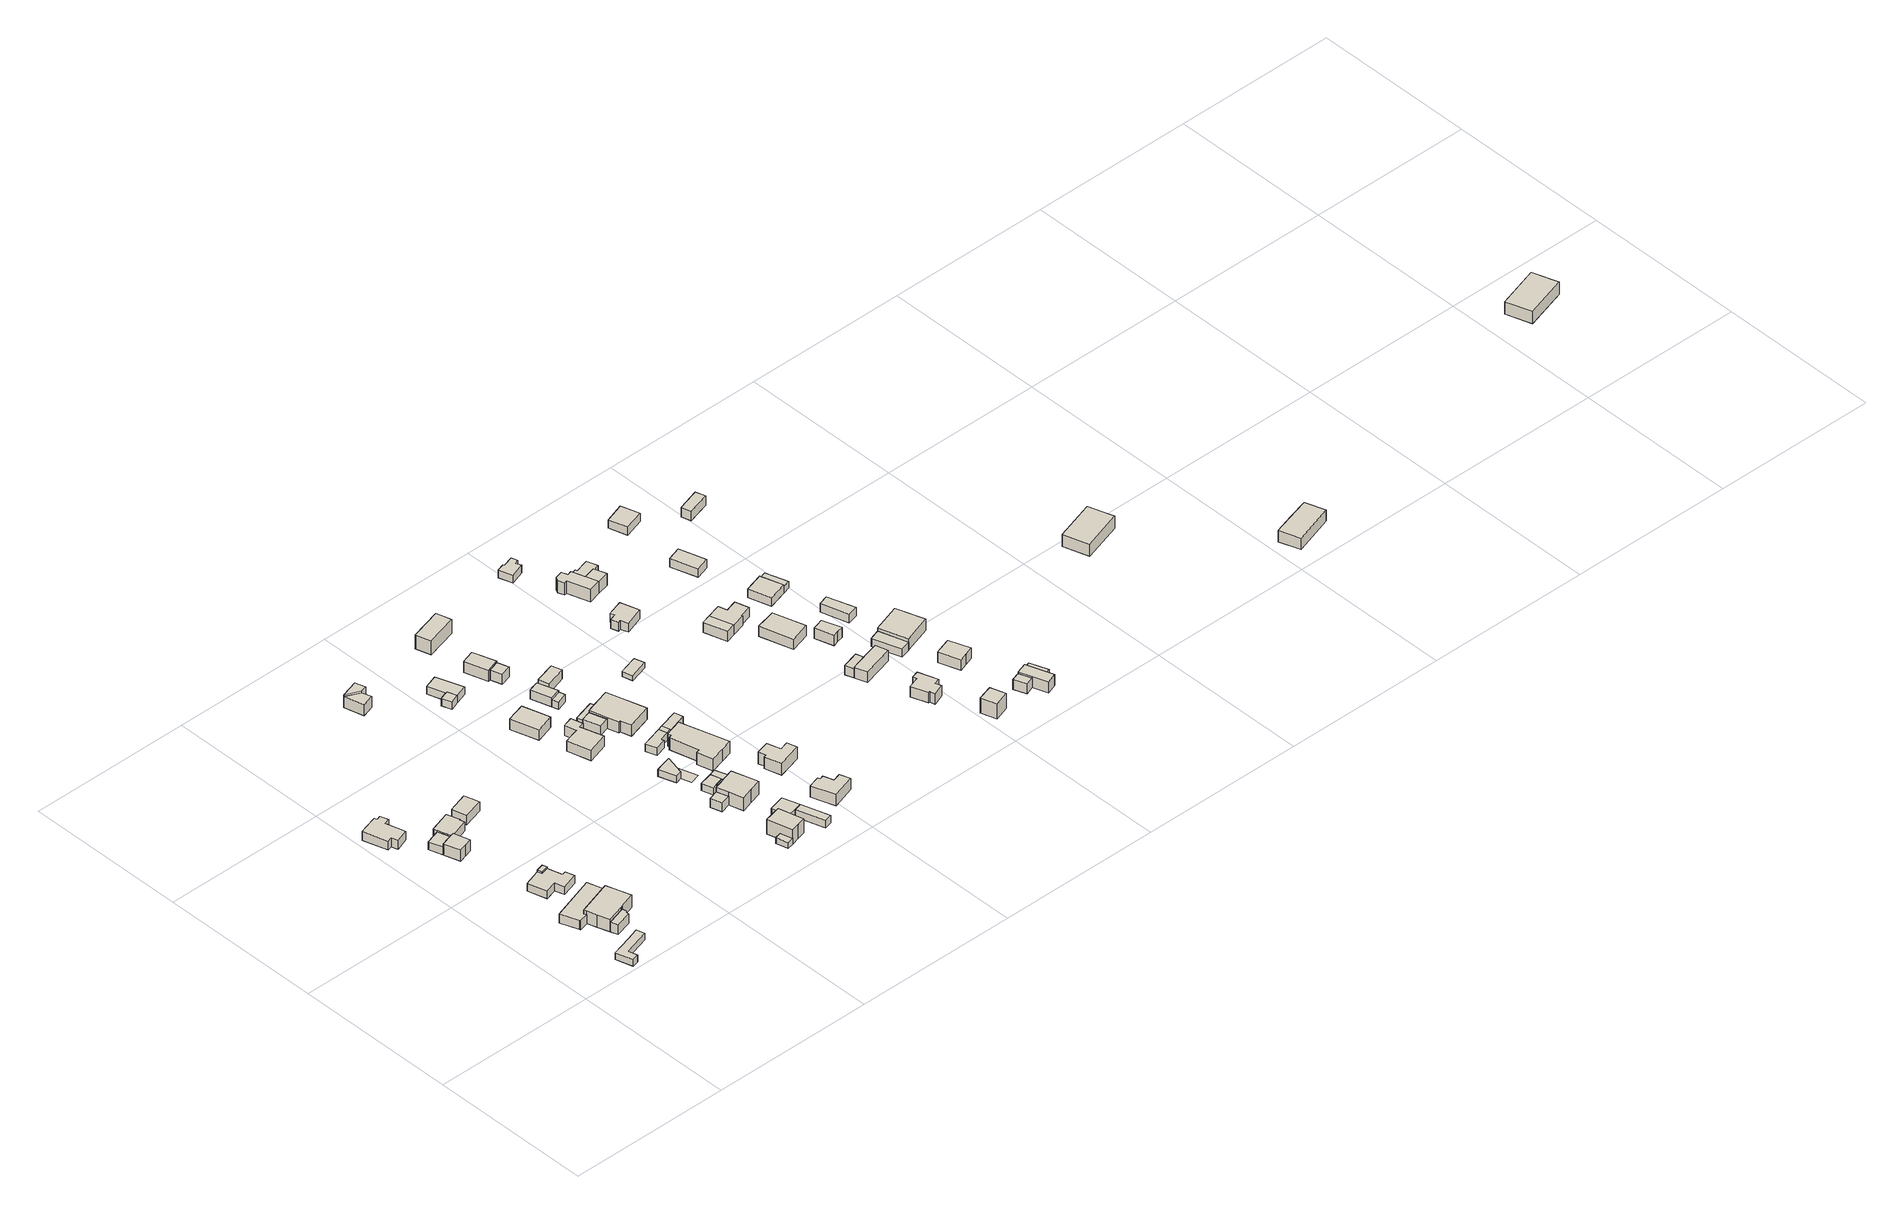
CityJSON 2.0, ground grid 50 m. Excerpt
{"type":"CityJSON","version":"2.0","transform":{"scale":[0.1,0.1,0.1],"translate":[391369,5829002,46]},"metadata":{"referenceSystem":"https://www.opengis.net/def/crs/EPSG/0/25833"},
"CityObjects":{
"building1":{"type":"Building","attributes":{"Gemeindeschluessel":"11000003","BezugspunktDach":"2200","function":"31001_2000","measuredHeight":2.22,"storeysAboveGround":1},"address":[{"country":"Germany","locality":"Berlin","thoroughfareNumber":"7 (1)","thoroughfareName":"Chiliweg"}],"geometry":[{"type":"Solid","lod":"1","boundaries":[[[[0,1,2,3,4,5,6]],[[7,8,9,10,11,12,13]],[[7,13,6,5]],[[8,7,5,4]],[[9,8,4,3]],[[10,9,3,2]],[[11,10,2,1]],[[12,11,1,0]],[[13,12,0,6]]]]}]},
"building2":{"type":"Building","attributes":{"Gemeindeschluessel":"11000003","BezugspunktDach":"2200","function":"31001_1312","measuredHeight":2.85,"storeysAboveGround":1},"address":[{"country":"Germany","locality":"Berlin","thoroughfareNumber":"15","thoroughfareName":"Chiliweg"}],"geometry":[{"type":"Solid","lod":"1","boundaries":[[[[14,15,16,17,18,19,20,21,22,23,24]],[[25,26,27,28,29,30,31,32,33,34,35]],[[25,35,24,23]],[[26,25,23,22]],[[27,26,22,21]],[[28,27,21,20]],[[29,28,20,19]],[[30,29,19,18]],[[31,30,18,17]],[[32,31,17,16]],[[33,32,16,15]],[[34,33,15,14]],[[35,34,14,24]]]]}]},
"building3":{"type":"Building","attributes":{"Gemeindeschluessel":"11000003","BezugspunktDach":"2200","function":"31001_2000","measuredHeight":2.94,"storeysAboveGround":1},"address":[{"country":"Germany","locality":"Berlin","thoroughfareNumber":"9 (1)","thoroughfareName":"Chiliweg"}],"geometry":[{"type":"Solid","lod":"1","boundaries":[[[[36,37,38,39,40,41,42]],[[43,44,45,46,47,48,49]],[[43,49,42,41]],[[44,43,41,40]],[[45,44,40,39]],[[46,45,39,38]],[[47,46,38,37]],[[48,47,37,36]],[[49,48,36,42]]]]}]},
"building4":{"type":"Building","attributes":{"Gemeindeschluessel":"11000003","function":"31001_1010"},"address":[{"country":"Germany","locality":"Berlin","thoroughfareNumber":"9","thoroughfareName":"Chiliweg"}],"children":["building4-1","building4-2"]},
"building4-1":{"type":"BuildingPart","attributes":{"BezugspunktDach":"2200","measuredHeight":4.94,"storeysAboveGround":1},"parents":["building4"],"geometry":[{"type":"MultiSurface","lod":"1","boundaries":[[[50,51,52,53,54,55,56,57,58,59]],[[60,61,62,63,64,65,66,67,68,69]],[[60,69,59,58]],[[61,60,58,57]],[[62,61,57,56]],[[63,62,56,55]],[[64,63,55,54]],[[65,70,71,54,53]],[[72,73,70,53,52]],[[67,66,52,51]],[[68,67,51,50]],[[69,68,50,59]],[[64,71,70,65]],[[66,65,70,73,72]]]}]},
"building4-2":{"type":"BuildingPart","attributes":{"BezugspunktDach":"2200","measuredHeight":3.26,"storeysAboveGround":1},"parents":["building4"],"geometry":[{"type":"MultiSurface","lod":"1","boundaries":[[[74,75,76,77,71,70,73]],[[65,64,78,79,80,81,66]],[[78,64,71,77]],[[79,78,77,76]],[[80,79,76,75]],[[81,80,75,74]],[[66,81,74,73]],[[65,66,73,70,82]],[[65,70,71,64]]]}]},
"building5":{"type":"Building","attributes":{"Gemeindeschluessel":"11000003","BezugspunktDach":"2200","function":"31001_1312","measuredHeight":2.62,"storeysAboveGround":1},"address":[{"country":"Germany","locality":"Berlin","thoroughfareNumber":"11","thoroughfareName":"Chiliweg"}],"geometry":[{"type":"Solid","lod":"1","boundaries":[[[[83,84,85,86,87,88,89,90,91,92]],[[93,94,95,96,97,98,99,100,101,102]],[[93,102,92,91]],[[94,93,91,90]],[[95,94,90,89]],[[96,95,89,88]],[[97,96,88,87]],[[98,97,87,86]],[[99,98,86,85]],[[100,99,85,84]],[[101,100,84,83]],[[102,101,83,92]]]]}]},
"building6":{"type":"Building","attributes":{"Gemeindeschluessel":"11000003","function":"31001_1010"},"address":[{"country":"Germany","locality":"Berlin","thoroughfareNumber":"65","thoroughfareName":"Feldkräuterweg"}],"children":["building6-1","building6-2","building6-3"]},
"building6-1":{"type":"BuildingPart","attributes":{"BezugspunktDach":"2200","measuredHeight":3.61,"storeysAboveGround":1},"parents":["building6"],"geometry":[{"type":"MultiSurface","lod":"1","boundaries":[[[103,104,105,106,107,108,109,110,111,112]],[[113,114,115,116,117,118,119,120,121,122]],[[113,122,112,111]],[[114,113,111,110]],[[115,114,110,109]],[[116,115,109,108]],[[117,116,108,107]],[[118,117,107,106]],[[123,124,119,105,104]],[[125,123,120,104,103]],[[122,121,103,112]],[[119,118,106,105]],[[120,119,124,123]],[[121,120,123,125]]]}]},
"building6-2":{"type":"BuildingPart","attributes":{"BezugspunktDach":"2200","measuredHeight":2.6,"storeysAboveGround":1},"parents":["building6"],"geometry":[{"type":"MultiSurface","lod":"1","boundaries":[[[126,124,125,127]],[[121,119,128,129]],[[121,129,127,125]],[[129,128,126,127]],[[119,120,123,124]],[[125,123,120,121]],[[128,130,131,126]],[[119,124,131,130]]]}]},
"building6-3":{"type":"BuildingPart","attributes":{"BezugspunktDach":"2200","measuredHeight":4.87,"storeysAboveGround":1},"parents":["building6"],"geometry":[{"type":"MultiSurface","lod":"1","boundaries":[[[132,133,134,135,136,137]],[[130,118,138,139,140,128]],[[131,126,137,136]],[[106,105,124,131,130,136,135]],[[138,118,135,134]],[[139,138,134,133]],[[140,139,133,132]],[[128,140,132,137]],[[130,128,126,131]],[[118,119,105,106]],[[119,130,131,124]]]}]},
"building7":{"type":"Building","attributes":{"Gemeindeschluessel":"11000003","BezugspunktDach":"2200","function":"51009_1610","measuredHeight":3,"storeysAboveGround":0},"address":[{"country":"Germany","locality":"Berlin"}],"geometry":[{"type":"Solid","lod":"1","boundaries":[[[[141,142,143,144]],[[145,146,147,148]],[[145,148,144,143]],[[146,145,143,142]],[[147,146,142,141]],[[148,147,141,144]]]]}]},
"building8":{"type":"Building","attributes":{"Gemeindeschluessel":"11000003","BezugspunktDach":"2200","function":"31001_2000","measuredHeight":3.64,"storeysAboveGround":1},"address":[{"country":"Germany","locality":"Berlin","thoroughfareNumber":"65 (1)","thoroughfareName":"Feldkräuterweg"}],"geometry":[{"type":"Solid","lod":"1","boundaries":[[[[149,150,151,152,153]],[[154,155,156,157,158]],[[154,158,153,152]],[[155,154,152,151]],[[156,155,151,150]],[[157,156,150,149]],[[158,157,149,153]]]]}]},
"building9":{"type":"Building","attributes":{"Gemeindeschluessel":"11000003","function":"31001_1312"},"address":[{"country":"Germany","locality":"Berlin","thoroughfareNumber":"20","thoroughfareName":"Chiliweg"}],"children":["building9-1","building9-2"]},
"building9-1":{"type":"BuildingPart","attributes":{"BezugspunktDach":"2200","measuredHeight":3.63,"storeysAboveGround":1},"parents":["building9"],"geometry":[{"type":"Solid","lod":"1","boundaries":[[[[159,160,161,162]],[[163,164,165,166]],[[164,163,161,160]],[[165,164,160,159]],[[166,165,159,162]],[[163,166,162,161]]]]}]},
"building9-2":{"type":"BuildingPart","attributes":{"BezugspunktDach":"2200","measuredHeight":4.2,"storeysAboveGround":1},"parents":["building9"],"geometry":[{"type":"MultiSurface","lod":"1","boundaries":[[[167,168,169,170]],[[171,172,163,166]],[[171,166,170,169]],[[172,171,169,168]],[[163,172,168,167]],[[162,161,167,170]],[[173,166,163,161,162]]]}]},
"building10":{"type":"Building","attributes":{"Gemeindeschluessel":"11000003","BezugspunktDach":"2200","function":"51009_1610","measuredHeight":1.98,"storeysAboveGround":0},"address":[{"country":"Germany","locality":"Berlin"}],"geometry":[{"type":"Solid","lod":"1","boundaries":[[[[174,175,176,177]],[[178,179,180,181]],[[178,181,177,176]],[[179,178,176,175]],[[180,179,175,174]],[[181,180,174,177]]]]}]},
"building11":{"type":"Building","attributes":{"Gemeindeschluessel":"11000003","BezugspunktDach":"2200","function":"51009_1610","measuredHeight":2.52,"storeysAboveGround":0},"address":[{"country":"Germany","locality":"Berlin"}],"geometry":[{"type":"Solid","lod":"1","boundaries":[[[[182,183,184,185,186]],[[187,188,189,190,191]],[[187,191,186,185]],[[188,187,185,184]],[[189,188,184,183]],[[190,189,183,182]],[[191,190,182,186]]]]}]},
"building12":{"type":"Building","attributes":{"Gemeindeschluessel":"11000003","BezugspunktDach":"2200","function":"31001_1312","measuredHeight":6.07,"storeysAboveGround":2},"address":[{"country":"Germany","locality":"Berlin","thoroughfareNumber":"8","thoroughfareName":"Chiliweg"}],"geometry":[{"type":"Solid","lod":"1","boundaries":[[[[192,193,194,195,196,197]],[[198,199,200,201,179,202]],[[198,202,197,196]],[[199,198,196,195]],[[200,199,195,194]],[[201,200,194,193]],[[179,201,193,192]],[[202,179,192,197]]]]}]},
"building13":{"type":"Building","attributes":{"Gemeindeschluessel":"11000003","BezugspunktDach":"2200","function":"51009_1610","measuredHeight":2.9,"storeysAboveGround":0},"address":[{"country":"Germany","locality":"Berlin"}],"geometry":[{"type":"Solid","lod":"1","boundaries":[[[[203,204,205,206]],[[207,208,209,210]],[[207,210,206,205]],[[208,207,205,204]],[[209,208,204,203]],[[210,209,203,206]]]]}]},
"building14":{"type":"Building","attributes":{"Gemeindeschluessel":"11000003","BezugspunktDach":"2200","function":"31001_1312","measuredHeight":3.94,"storeysAboveGround":1},"address":[{"country":"Germany","locality":"Berlin","thoroughfareNumber":"16","thoroughfareName":"Chiliweg"}],"geometry":[{"type":"Solid","lod":"1","boundaries":[[[[211,212,213,214]],[[215,216,217,218]],[[215,218,214,213]],[[216,215,213,212]],[[217,216,212,211]],[[218,217,211,214]]]]}]},
"building15":{"type":"Building","attributes":{"Gemeindeschluessel":"11000003","BezugspunktDach":"2200","function":"31001_1312","measuredHeight":2.49,"storeysAboveGround":1},"address":[{"country":"Germany","locality":"Berlin","thoroughfareNumber":"18","thoroughfareName":"Chiliweg"}],"geometry":[{"type":"Solid","lod":"1","boundaries":[[[[185,184,183,219,220,221]],[[222,223,189,188,187,224]],[[222,224,221,220]],[[223,222,220,219]],[[189,223,219,183]],[[188,189,183,184]],[[187,188,184,185]],[[224,187,185,221]]]]}]},
"building16":{"type":"Building","attributes":{"Gemeindeschluessel":"11000003","BezugspunktDach":"2200","function":"31001_1312","measuredHeight":3.35,"storeysAboveGround":1},"address":[{"country":"Germany","locality":"Berlin","thoroughfareNumber":"14","thoroughfareName":"Chiliweg"}],"geometry":[{"type":"Solid","lod":"1","boundaries":[[[[225,226,227,228,229,230,231,232]],[[233,234,235,236,237,238,239,240]],[[233,240,232,231]],[[234,233,231,230]],[[235,234,230,229]],[[236,235,229,228]],[[237,236,228,227]],[[238,237,227,226]],[[239,238,226,225]],[[240,239,225,232]]]]}]},
"building17":{"type":"Building","attributes":{"Gemeindeschluessel":"11000003","function":"31001_1312"},"address":[{"country":"Germany","locality":"Berlin","thoroughfareNumber":"12","thoroughfareName":"Chiliweg"}],"children":["building17-1","building17-2"]},
"building17-1":{"type":"BuildingPart","attributes":{"BezugspunktDach":"2200","measuredHeight":2.24,"storeysAboveGround":1},"parents":["building17"],"geometry":[{"type":"Solid","lod":"1","boundaries":[[[[241,242,243,244]],[[245,246,247,248]],[[245,248,244,243]],[[246,245,243,242]],[[247,246,242,241]],[[248,247,241,244]]]]}]},
"building17-2":{"type":"BuildingPart","attributes":{"BezugspunktDach":"2200","measuredHeight":0.016,"storeysAboveGround":1},"parents":["building17"],"geometry":[{"type":"MultiSurface","lod":"1","boundaries":[[[249,250,245,246]]]}]},
"building18":{"type":"Building","attributes":{"Gemeindeschluessel":"11000003","BezugspunktDach":"2200","function":"31001_2000","measuredHeight":2.33,"storeysAboveGround":1},"address":[{"country":"Germany","locality":"Berlin","thoroughfareNumber":"10 (1)","thoroughfareName":"Chiliweg"}],"geometry":[{"type":"Solid","lod":"1","boundaries":[[[[251,252,253,254,255]],[[256,257,258,259,260]],[[256,260,255,254]],[[257,256,254,253]],[[258,257,253,252]],[[259,258,252,251]],[[260,259,251,255]]]]}]},
"building19":{"type":"Building","attributes":{"Gemeindeschluessel":"11000003","BezugspunktDach":"2200","function":"31001_1010","measuredHeight":5.32,"storeysAboveGround":1},"address":[{"country":"Germany","locality":"Berlin","thoroughfareNumber":"10","thoroughfareName":"Chiliweg"}],"geometry":[{"type":"Solid","lod":"1","boundaries":[[[[261,262,263,264,265,266,267,268]],[[269,270,271,272,273,274,208,207]],[[269,207,268,267]],[[270,269,267,266]],[[271,270,266,265]],[[272,271,265,264]],[[273,272,264,263]],[[274,273,263,262]],[[208,274,262,261]],[[207,208,261,268]]]]}]},
"building20":{"type":"Building","attributes":{"Gemeindeschluessel":"11000003","BezugspunktDach":"2200","function":"31001_2463","measuredHeight":2.43,"storeysAboveGround":1},"address":[{"country":"Germany","locality":"Berlin","thoroughfareNumber":"8 (1)","thoroughfareName":"Chiliweg"}],"geometry":[{"type":"Solid","lod":"1","boundaries":[[[[275,276,277,278,279]],[[280,281,282,283,284]],[[280,284,279,278]],[[281,280,278,277]],[[282,281,277,276]],[[283,282,276,275]],[[284,283,275,279]]]]}]},
"building21":{"type":"Building","attributes":{"Gemeindeschluessel":"11000003","BezugspunktDach":"2200","function":"51009_1610","measuredHeight":2.34,"storeysAboveGround":0},"address":[{"country":"Germany","locality":"Berlin"}],"geometry":[{"type":"Solid","lod":"1","boundaries":[[[[285,286,287,254,253,252]],[[257,256,288,289,290,258]],[[257,258,252,253]],[[256,257,253,254]],[[288,256,254,287]],[[289,288,287,286]],[[290,289,286,285]],[[258,290,285,252]]]]}]},
"building22":{"type":"Building","attributes":{"Gemeindeschluessel":"11000003","BezugspunktDach":"2200","function":"31001_2000","measuredHeight":2.43,"storeysAboveGround":1},"address":[{"country":"Germany","locality":"Berlin","thoroughfareNumber":"8 (2)","thoroughfareName":"Chiliweg"}],"geometry":[{"type":"Solid","lod":"1","boundaries":[[[[291,292,277,276]],[[281,293,294,282]],[[281,282,276,277]],[[293,281,277,292]],[[294,293,292,291]],[[282,294,291,276]]]]}]},
"building23":{"type":"Building","attributes":{"Gemeindeschluessel":"11000003","BezugspunktDach":"2200","function":"31001_2000","measuredHeight":2.44,"storeysAboveGround":1},"address":[{"country":"Germany","locality":"Berlin","thoroughfareNumber":"11 (1)","thoroughfareName":"Basilikumweg"}],"geometry":[{"type":"Solid","lod":"1","boundaries":[[[[295,296,297,298,299,300]],[[301,302,303,304,305,306]],[[301,306,300,299]],[[302,301,299,298]],[[303,302,298,297]],[[304,303,297,296]],[[305,304,296,295]],[[306,305,295,300]]]]}]},
"building24":{"type":"Building","attributes":{"Gemeindeschluessel":"11000003","BezugspunktDach":"2200","function":"31001_2000","measuredHeight":3.14,"storeysAboveGround":1},"address":[{"country":"Germany","locality":"Berlin","thoroughfareNumber":"15 (1)","thoroughfareName":"Basilikumweg"}],"geometry":[{"type":"Solid","lod":"1","boundaries":[[[[307,308,309,310,311]],[[312,313,314,315,316]],[[312,316,311,310]],[[313,312,310,309]],[[314,313,309,308]],[[315,314,308,307]],[[316,315,307,311]]]]}]},
"building25":{"type":"Building","attributes":{"Gemeindeschluessel":"11000003","BezugspunktDach":"2200","function":"51009_1610","measuredHeight":2.35,"storeysAboveGround":0},"address":[{"country":"Germany","locality":"Berlin"}],"geometry":[{"type":"Solid","lod":"1","boundaries":[[[[317,318,319,320]],[[314,321,322,315]],[[314,315,320,319]],[[321,314,319,318]],[[322,321,318,317]],[[315,322,317,320]]]]}]},
"building26":{"type":"Building","attributes":{"Gemeindeschluessel":"11000003","function":"31001_1312"},"address":[{"country":"Germany","locality":"Berlin","thoroughfareNumber":"17","thoroughfareName":"Basilikumweg"}],"children":["building26-1","building26-2"]},
"building26-1":{"type":"BuildingPart","attributes":{"BezugspunktDach":"2200","measuredHeight":4.16,"storeysAboveGround":1},"parents":["building26"],"geometry":[{"type":"MultiSurface","lod":"1","boundaries":[[[323,324,325,326]],[[327,328,329,330]],[[327,330,326,325]],[[328,327,325,324]],[[329,331,332,333,324,323]],[[330,329,323,326]],[[328,333,332,331]]]}]},
"building26-2":{"type":"BuildingPart","attributes":{"BezugspunktDach":"2200","measuredHeight":3.14,"storeysAboveGround":1},"parents":["building26"],"geometry":[{"type":"MultiSurface","lod":"1","boundaries":[[[334,335,333,332]],[[328,336,337,331]],[[336,328,333,335]],[[337,336,335,334]],[[331,337,334,332]],[[338,331,332,333,328]]]}]},
"building27":{"type":"Building","attributes":{"Gemeindeschluessel":"11000003","function":"31001_1010"},"address":[{"country":"Germany","locality":"Berlin","thoroughfareNumber":"13","thoroughfareName":"Basilikumweg"}],"children":["building27-1","building27-2","building27-3"]},
"building27-1":{"type":"BuildingPart","attributes":{"BezugspunktDach":"2200","measuredHeight":4.28,"storeysAboveGround":1},"parents":["building27"],"geometry":[{"type":"MultiSurface","lod":"1","boundaries":[[[339,340,341,342,343,344,345,346,347]],[[348,349,350,351,352,353,354,355,356]],[[357,358,347,346]],[[349,348,346,345]],[[350,349,345,344]],[[351,350,344,343]],[[352,351,343,342]],[[353,352,342,341]],[[354,353,341,340]],[[355,354,340,339]],[[356,355,339,347],[356,359,360,355]],[[348,356,358,357]],[[359,356,355,360]]]}]},
"building27-2":{"type":"BuildingPart","attributes":{"BezugspunktDach":"2200","measuredHeight":3.17,"storeysAboveGround":1},"parents":["building27"],"geometry":[{"type":"MultiSurface","lod":"1","boundaries":[[[361,360,359,362]],[[356,355,363,364]],[[356,358,365,362,359]],[[363,355,360,361]],[[364,363,361,362]],[[364,365,358,356]],[[356,359,360,355]]]}]},
"building27-3":{"type":"BuildingPart","attributes":{"BezugspunktDach":"2200","measuredHeight":2.95,"storeysAboveGround":1},"parents":["building27"],"geometry":[{"type":"MultiSurface","lod":"1","boundaries":[[[365,357,366,367]],[[368,348,364,369]],[[368,369,367,366]],[[348,368,366,357]],[[369,364,365,367]],[[348,357,358,356]],[[370,364,356,371,358,365]]]}]},
"building28":{"type":"Building","attributes":{"Gemeindeschluessel":"11000003","BezugspunktDach":"2200","function":"31001_1010","measuredHeight":5.75,"storeysAboveGround":1},"address":[{"country":"Germany","locality":"Berlin","thoroughfareNumber":"11","thoroughfareName":"Basilikumweg"}],"geometry":[{"type":"Solid","lod":"1","boundaries":[[[[372,373,374,375,376,377,378,379,380,381]],[[382,383,384,385,386,387,388,389,390,391]],[[382,391,381,380]],[[383,382,380,379]],[[384,383,379,378]],[[385,384,378,377]],[[386,385,377,376]],[[387,386,376,375]],[[388,387,375,374]],[[389,388,374,373]],[[390,389,373,372]],[[391,390,372,381]]]]}]},
"building29":{"type":"Building","attributes":{"Gemeindeschluessel":"11000003","BezugspunktDach":"2200","function":"51009_1610","measuredHeight":2.38,"storeysAboveGround":0},"address":[{"country":"Germany","locality":"Berlin"}],"geometry":[{"type":"Solid","lod":"1","boundaries":[[[[298,392,393,299]],[[394,395,396,397]],[[394,397,299,393]],[[395,394,393,392]],[[396,395,392,298]],[[397,396,298,299]]]]}]},
"building30":{"type":"Building","attributes":{"Gemeindeschluessel":"11000003","BezugspunktDach":"2200","function":"31001_1312","measuredHeight":5.14,"storeysAboveGround":1},"address":[{"country":"Germany","locality":"Berlin","thoroughfareNumber":"68","thoroughfareName":"Gebirgskräuterweg"}],"geometry":[{"type":"Solid","lod":"1","boundaries":[[[[398,399,400,401]],[[402,403,404,405]],[[402,405,401,400]],[[403,402,400,399]],[[404,403,399,398]],[[405,404,398,401]]]]}]},
"building31":{"type":"Building","attributes":{"Gemeindeschluessel":"11000003","BezugspunktDach":"2200","function":"31001_1312","measuredHeight":3.1,"storeysAboveGround":1},"address":[{"country":"Germany","locality":"Berlin","thoroughfareNumber":"15","thoroughfareName":"Basilikumweg"}],"geometry":[{"type":"Solid","lod":"1","boundaries":[[[[406,407,408,409]],[[410,411,412,413]],[[410,413,409,408]],[[411,410,408,407]],[[412,411,407,406]],[[413,412,406,409]]]]}]},
"building32":{"type":"Building","attributes":{"Gemeindeschluessel":"11000003","BezugspunktDach":"2200","function":"31001_1312","measuredHeight":3.73,"storeysAboveGround":1},"address":[{"country":"Germany","locality":"Berlin","thoroughfareNumber":"7","thoroughfareName":"Basilikumweg"}],"geometry":[{"type":"Solid","lod":"1","boundaries":[[[[414,415,416,417,418,419,420,421]],[[422,423,424,425,426,427,428,429]],[[422,429,421,420]],[[423,422,420,419]],[[424,423,419,418]],[[425,424,418,417]],[[426,425,417,416]],[[427,426,416,415]],[[428,427,415,414]],[[429,428,414,421]]]]}]},
"building33":{"type":"Building","attributes":{"Gemeindeschluessel":"11000003","BezugspunktDach":"2200","function":"31001_2000","measuredHeight":2.42,"storeysAboveGround":1},"address":[{"country":"Germany","locality":"Berlin","thoroughfareNumber":"11 (2)","thoroughfareName":"Basilikumweg"}],"geometry":[{"type":"Solid","lod":"1","boundaries":[[[[392,430,431,432,393]],[[433,434,435,436,437]],[[433,437,393,432]],[[434,433,432,431]],[[435,434,431,430]],[[436,435,430,392]],[[437,436,392,393]]]]}]},
"building34":{"type":"Building","attributes":{"Gemeindeschluessel":"11000003","BezugspunktDach":"2200","function":"31001_1312","measuredHeight":3.82,"storeysAboveGround":1},"address":[{"country":"Germany","locality":"Berlin","thoroughfareNumber":"9","thoroughfareName":"Basilikumweg"}],"geometry":[{"type":"Solid","lod":"1","boundaries":[[[[438,439,440,441,442,443,444,445]],[[446,447,448,449,450,451,452,453]],[[446,453,445,444]],[[447,446,444,443]],[[448,447,443,442]],[[449,448,442,441]],[[450,449,441,440]],[[451,450,440,439]],[[452,451,439,438]],[[453,452,438,445]]]]}]},
"building35":{"type":"Building","attributes":{"Gemeindeschluessel":"11000003","BezugspunktDach":"2200","function":"31001_2463","measuredHeight":2.04,"storeysAboveGround":1},"address":[{"country":"Germany","locality":"Berlin","thoroughfareNumber":"13 (1)","thoroughfareName":"Basilikumweg"}],"geometry":[{"type":"Solid","lod":"1","boundaries":[[[[454,455,456,457,458]],[[459,460,461,462,463]],[[459,463,458,457]],[[460,459,457,456]],[[461,460,456,455]],[[462,461,455,454]],[[463,462,454,458]]]]}]},
"building36":{"type":"Building","attributes":{"Gemeindeschluessel":"11000003","BezugspunktDach":"2200","function":"31001_1312","measuredHeight":2.88,"storeysAboveGround":1},"address":[{"country":"Germany","locality":"Berlin","thoroughfareNumber":"16","thoroughfareName":"Basilikumweg"}],"geometry":[{"type":"Solid","lod":"1","boundaries":[[[[464,465,466,467,468,469,470,471]],[[472,473,474,475,476,477,478,479]],[[472,479,471,470]],[[473,472,470,469]],[[474,473,469,468]],[[475,474,468,467]],[[476,475,467,466]],[[477,476,466,465]],[[478,477,465,464]],[[479,478,464,471]]]]}]},
"building37":{"type":"Building","attributes":{"Gemeindeschluessel":"11000003","BezugspunktDach":"2200","function":"31001_2000","measuredHeight":2.54,"storeysAboveGround":1},"address":[{"country":"Germany","locality":"Berlin","thoroughfareNumber":"70 (1)","thoroughfareName":"Gebirgskräuterweg"}],"geometry":[{"type":"Solid","lod":"1","boundaries":[[[[480,481,482,483,484,485,486,487]],[[488,489,490,491,492,493,494,495]],[[488,495,487,486]],[[489,488,486,485]],[[490,489,485,484]],[[491,490,484,483]],[[492,491,483,482]],[[493,492,482,481]],[[494,493,481,480]],[[495,494,480,487]]]]}]},
"building38":{"type":"Building","attributes":{"Gemeindeschluessel":"11000003","function":"31001_1312"},"address":[{"country":"Germany","locality":"Berlin","thoroughfareNumber":"18","thoroughfareName":"Basilikumweg"}],"children":["building38-1","building38-2"]},
"building38-1":{"type":"BuildingPart","attributes":{"BezugspunktDach":"2200","measuredHeight":4.78,"storeysAboveGround":1},"parents":["building38"],"geometry":[{"type":"Solid","lod":"1","boundaries":[[[[496,497,498,499,500,501,502,503,504,505,506]],[[507,508,509,510,511,512,513,514,515,516,517]],[[507,517,506,505]],[[508,507,505,504]],[[509,508,504,503]],[[510,509,503,502]],[[511,510,502,501]],[[512,511,501,500]],[[513,512,500,499],[513,518,519,512]],[[514,513,499,498]],[[515,514,498,497]],[[516,515,497,496]],[[517,516,496,506]],[[518,513,512,519]]]]}]},
"building38-2":{"type":"BuildingPart","attributes":{"BezugspunktDach":"2200","measuredHeight":3.85,"storeysAboveGround":1},"parents":["building38"],"geometry":[{"type":"Solid","lod":"1","boundaries":[[[[518,520,521,519]],[[522,523,513,512]],[[522,512,519,521]],[[523,522,521,520]],[[513,523,520,518]],[[513,518,519,512]]]]}]},
"building39":{"type":"Building","attributes":{"Gemeindeschluessel":"11000003","BezugspunktDach":"2200","function":"51009_1610","measuredHeight":3.71,"storeysAboveGround":0},"address":[{"country":"Germany","locality":"Berlin"}],"geometry":[{"type":"Solid","lod":"1","boundaries":[[[[524,525,526,527]],[[528,529,530,531]],[[528,531,527,526]],[[529,528,526,525]],[[530,529,525,524]],[[531,530,524,527]]]]}]},
"building40":{"type":"Building","attributes":{"Gemeindeschluessel":"11000003","BezugspunktDach":"2200","function":"31001_2000","measuredHeight":3.75,"storeysAboveGround":1},"address":[{"country":"Germany","locality":"Berlin","thoroughfareNumber":"18 (1)","thoroughfareName":"Basilikumweg"}],"geometry":[{"type":"Solid","lod":"1","boundaries":[[[[532,533,534,535,536,537,538,539,540]],[[541,542,543,544,545,522,512,546,510]],[[541,510,540,539]],[[542,541,539,538]],[[543,542,538,537]],[[544,543,537,536]],[[545,544,536,535]],[[522,545,535,534]],[[512,522,534,533]],[[546,512,533,532]],[[510,546,532,540]]]]}]},
"building41":{"type":"Building","attributes":{"Gemeindeschluessel":"11000003","BezugspunktDach":"2200","function":"31001_1312","measuredHeight":3.17,"storeysAboveGround":1},"address":[{"country":"Germany","locality":"Berlin","thoroughfareNumber":"14","thoroughfareName":"Basilikumweg"}],"geometry":[{"type":"Solid","lod":"1","boundaries":[[[[525,547,548,549,550,551,552,553,526]],[[554,555,556,557,558,559,560,561,562]],[[554,562,526,553]],[[555,554,553,552]],[[556,555,552,551]],[[557,556,551,550]],[[558,557,550,549]],[[559,558,549,548]],[[560,559,548,547]],[[561,560,547,525]],[[562,561,525,526]]]]}]},
"building42":{"type":"Building","attributes":{"Gemeindeschluessel":"11000003","BezugspunktDach":"2200","function":"31001_1312","measuredHeight":3.54,"storeysAboveGround":1},"address":[{"country":"Germany","locality":"Berlin","thoroughfareNumber":"8","thoroughfareName":"Basilikumweg"}],"geometry":[{"type":"Solid","lod":"1","boundaries":[[[[563,564,565,566,567,568,569,570,571,572]],[[573,574,575,576,577,578,579,580,581,582]],[[573,582,572,571]],[[574,573,571,570]],[[575,574,570,569]],[[576,575,569,568]],[[577,576,568,567]],[[578,577,567,566]],[[579,578,566,565]],[[580,579,565,564]],[[581,580,564,563]],[[582,581,563,572]]]]}]},
"building43":{"type":"Building","attributes":{"Gemeindeschluessel":"11000003","BezugspunktDach":"2200","function":"31001_1312","measuredHeight":4.54,"storeysAboveGround":1},"address":[{"country":"Germany","locality":"Berlin","thoroughfareNumber":"12","thoroughfareName":"Basilikumweg"}],"geometry":[{"type":"Solid","lod":"1","boundaries":[[[[583,584,585,586,587]],[[588,589,590,591,592]],[[588,592,587,586]],[[589,588,586,585]],[[590,589,585,584]],[[591,590,584,583]],[[592,591,583,587]]]]}]},
"building44":{"type":"Building","attributes":{"Gemeindeschluessel":"11000003","function":"31001_1312"},"address":[{"country":"Germany","locality":"Berlin","thoroughfareNumber":"10","thoroughfareName":"Basilikumweg"}],"children":["building44-1","building44-2"]},
"building44-1":{"type":"BuildingPart","attributes":{"BezugspunktDach":"2200","measuredHeight":4.01,"storeysAboveGround":1},"parents":["building44"],"geometry":[{"type":"MultiSurface","lod":"1","boundaries":[[[593,594,595,596,597]],[[598,599,600,601,602]],[[603,604,597,596]],[[599,598,596,595]],[[600,599,595,594]],[[601,600,594,593]],[[602,601,593,597]],[[598,602,604,603]]]}]},
"building44-2":{"type":"BuildingPart","attributes":{"BezugspunktDach":"2200","measuredHeight":2.92,"storeysAboveGround":1},"parents":["building44"],"geometry":[{"type":"MultiSurface","lod":"1","boundaries":[[[604,605,606,607]],[[608,609,602,610]],[[608,610,607,606]],[[609,608,606,605]],[[609,605,603,598]],[[610,602,604,607]],[[602,598,603,604,611]]]}]},
"building45":{"type":"Building","attributes":{"Gemeindeschluessel":"11000003","BezugspunktDach":"2200","function":"31001_1312","measuredHeight":5.69,"storeysAboveGround":2},"address":[{"country":"Germany","locality":"Berlin","thoroughfareNumber":"6","thoroughfareName":"Basilikumweg"}],"geometry":[{"type":"Solid","lod":"1","boundaries":[[[[612,613,614,615]],[[616,617,618,619]],[[616,619,615,614]],[[617,616,614,613]],[[618,617,613,612]],[[619,618,612,615]]]]}]},
"building46":{"type":"Building","attributes":{"Gemeindeschluessel":"11000003","BezugspunktDach":"2200","function":"31001_2000","measuredHeight":4,"storeysAboveGround":1},"address":[{"country":"Germany","locality":"Berlin","thoroughfareNumber":"12 (1)","thoroughfareName":"Basilikumweg"}],"geometry":[{"type":"Solid","lod":"1","boundaries":[[[[620,621,622,623,624,625]],[[626,627,628,629,630,631]],[[626,631,625,624]],[[627,626,624,623]],[[628,627,623,622]],[[629,628,622,621]],[[630,629,621,620]],[[631,630,620,625]]]]}]},
"building47":{"type":"Building","attributes":{"Gemeindeschluessel":"11000003","BezugspunktDach":"2200","function":"31001_2000","measuredHeight":3.04,"storeysAboveGround":1},"address":[{"country":"Germany","locality":"Berlin","thoroughfareNumber":"9 (1)","thoroughfareName":"Anisweg"}],"geometry":[{"type":"Solid","lod":"1","boundaries":[[[[632,633,634,635]],[[636,637,638,639]],[[636,639,635,634]],[[637,636,634,633]],[[638,637,633,632]],[[639,638,632,635]]]]}]},
"building48":{"type":"Building","attributes":{"Gemeindeschluessel":"11000003","BezugspunktDach":"2200","function":"31001_1312","measuredHeight":2.81,"storeysAboveGround":1},"address":[{"country":"Germany","locality":"Berlin","thoroughfareNumber":"15","thoroughfareName":"Anisweg"}],"geometry":[{"type":"Solid","lod":"1","boundaries":[[[[640,641,642,643]],[[644,645,646,647]],[[644,647,643,642]],[[645,644,642,641]],[[646,645,641,640]],[[647,646,640,643]]]]}]},
"building49":{"type":"Building","attributes":{"Gemeindeschluessel":"11000003","BezugspunktDach":"2200","function":"31001_1312","measuredHeight":3.15,"storeysAboveGround":1},"address":[{"country":"Germany","locality":"Berlin","thoroughfareNumber":"13","thoroughfareName":"Anisweg"}],"geometry":[{"type":"Solid","lod":"1","boundaries":[[[[648,649,650,651]],[[652,653,654,655]],[[652,655,651,650]],[[653,652,650,649]],[[654,653,649,648]],[[655,654,648,651]]]]}]},
"building50":{"type":"Building","attributes":{"Gemeindeschluessel":"11000003","BezugspunktDach":"2200","function":"31001_1312","measuredHeight":3.84,"storeysAboveGround":1},"address":[{"country":"Germany","locality":"Berlin","thoroughfareNumber":"7","thoroughfareName":"Anisweg"}],"geometry":[{"type":"Solid","lod":"1","boundaries":[[[[656,657,658,659,660,661]],[[662,663,664,665,666,667]],[[662,667,661,660]],[[663,662,660,659]],[[664,663,659,658]],[[665,664,658,657]],[[666,665,657,656]],[[667,666,656,661]]]]}]},
"building51":{"type":"Building","attributes":{"Gemeindeschluessel":"11000003","BezugspunktDach":"2200","function":"31001_1312","measuredHeight":3,"storeysAboveGround":1},"address":[{"country":"Germany","locality":"Berlin","thoroughfareNumber":"11","thoroughfareName":"Anisweg"}],"geometry":[{"type":"Solid","lod":"1","boundaries":[[[[668,669,670,671]],[[672,673,674,675]],[[672,675,671,670]],[[673,672,670,669]],[[674,673,669,668]],[[675,674,668,671]]]]}]},
"building52":{"type":"Building","attributes":{"Gemeindeschluessel":"11000003","BezugspunktDach":"2200","function":"51009_1610","measuredHeight":2.18,"storeysAboveGround":0},"address":[{"country":"Germany","locality":"Berlin"}],"geometry":[{"type":"Solid","lod":"1","boundaries":[[[[676,677,678,679]],[[680,681,682,683]],[[680,683,679,678]],[[681,680,678,677]],[[682,681,677,676]],[[683,682,676,679]]]]}]},
"building53":{"type":"Building","attributes":{"Gemeindeschluessel":"11000003","function":"31001_1312"},"address":[{"country":"Germany","locality":"Berlin","thoroughfareNumber":"5","thoroughfareName":"Anisweg"}],"children":["building53-1","building53-2"]},
"building53-1":{"type":"BuildingPart","attributes":{"BezugspunktDach":"2200","measuredHeight":4.15,"storeysAboveGround":1},"parents":["building53"],"geometry":[{"type":"MultiSurface","lod":"1","boundaries":[[[684,685,686,687,688]],[[689,690,691,692,693]],[[689,693,688,687]],[[690,689,687,686]],[[691,690,686,685]],[[692,691,685,684]],[[693,694,695,684,688]],[[692,695,694,693]]]}]},
"building53-2":{"type":"BuildingPart","attributes":{"BezugspunktDach":"2200","measuredHeight":3.24,"storeysAboveGround":1},"parents":["building53"],"geometry":[{"type":"Solid","lod":"1","boundaries":[[[[696,695,694,697]],[[693,692,698,699]],[[693,699,697,694]],[[698,692,695,696]],[[699,698,696,697]],[[694,695,692,693]]]]}]},
"building54":{"type":"Building","attributes":{"Gemeindeschluessel":"11000003","BezugspunktDach":"2200","function":"31001_1312","measuredHeight":4.59,"storeysAboveGround":1},"address":[{"country":"Germany","locality":"Berlin","thoroughfareNumber":"9","thoroughfareName":"Anisweg"}],"geometry":[{"type":"Solid","lod":"1","boundaries":[[[[700,701,702,703]],[[704,705,706,707]],[[704,707,703,702]],[[705,704,702,701]],[[706,705,701,700]],[[707,706,700,703]]]]}]},
"building55":{"type":"Building","attributes":{"Gemeindeschluessel":"11000003","BezugspunktDach":"2200","function":"31001_1312","measuredHeight":3.03,"storeysAboveGround":1},"address":[{"country":"Germany","locality":"Berlin","thoroughfareNumber":"17","thoroughfareName":"Anisweg"}],"geometry":[{"type":"Solid","lod":"1","boundaries":[[[[708,709,710,711]],[[712,713,714,715]],[[712,715,711,710]],[[713,712,710,709]],[[714,713,709,708]],[[715,714,708,711]]]]}]},
"building56":{"type":"Building","attributes":{"Gemeindeschluessel":"11000003","BezugspunktDach":"2200","function":"51009_1610","measuredHeight":2.87,"storeysAboveGround":0},"address":[{"country":"Germany","locality":"Berlin"}],"geometry":[{"type":"Solid","lod":"1","boundaries":[[[[716,717,718,719]],[[720,721,722,723]],[[720,723,719,718]],[[721,720,718,717]],[[722,721,717,716]],[[723,722,716,719]]]]}]},
"building57":{"type":"Building","attributes":{"Gemeindeschluessel":"11000003","BezugspunktDach":"2200","function":"31001_2000","measuredHeight":3.08,"storeysAboveGround":1},"address":[{"country":"Germany","locality":"Berlin","thoroughfareNumber":"15 (1)","thoroughfareName":"Anisweg"}],"geometry":[{"type":"Solid","lod":"1","boundaries":[[[[724,725,726,727]],[[728,729,730,731]],[[728,731,727,726]],[[729,728,726,725]],[[730,729,725,724]],[[731,730,724,727]]]]}]},
"building58":{"type":"Building","attributes":{"Gemeindeschluessel":"11000003","BezugspunktDach":"2200","function":"31001_3212","measuredHeight":4.55,"storeysAboveGround":1},"address":[{"country":"Germany","locality":"Berlin","thoroughfareNumber":"189 (6)","thoroughfareName":"Dietzgenstraße"}],"geometry":[{"type":"Solid","lod":"1","boundaries":[[[[732,733,734,735,736]],[[737,738,739,740,741]],[[737,741,736,735]],[[738,737,735,734]],[[739,738,734,733]],[[740,739,733,732]],[[741,740,732,736]]]]}]},
"building59":{"type":"Building","attributes":{"Gemeindeschluessel":"11000003","BezugspunktDach":"2200","function":"31001_3212","measuredHeight":4.46,"storeysAboveGround":1},"address":[{"country":"Germany","locality":"Berlin","thoroughfareNumber":"189 (4)","thoroughfareName":"Dietzgenstraße"}],"geometry":[{"type":"Solid","lod":"1","boundaries":[[[[742,743,744,745,746]],[[747,748,749,750,751]],[[747,751,746,745]],[[748,747,745,744]],[[749,748,744,743]],[[750,749,743,742]],[[751,750,742,746]]]]}]},
"building60":{"type":"Building","attributes":{"Gemeindeschluessel":"11000003","BezugspunktDach":"2200","function":"31001_3212","measuredHeight":4.39,"storeysAboveGround":1},"address":[{"country":"Germany","locality":"Berlin","thoroughfareNumber":"189 (3)","thoroughfareName":"Dietzgenstraße"}],"geometry":[{"type":"Solid","lod":"1","boundaries":[[[[752,753,754,755]],[[756,757,758,759]],[[756,759,755,754]],[[757,756,754,753]],[[758,757,753,752]],[[759,758,752,755]]]]}]}
},
"vertices":[
[173,7,33],[193,13,33],[186,40,33],[266,64,33],[260,89,33],[219,76,33],[158,59,33],[219,76,11],[260,89,11],[266,64,11],[186,40,11],[193,13,11],[173,7,11],[158,59,11],
[25,759,55],[39,763,55],[45,744,55],[85,757,55],[68,815,55],[85,821,55],[78,846,55],[65,842,55],[61,850,55],[26,840,55],[3,833,55],[26,840,26],[61,850,26],[65,842,26],[78,846,26],[85,821,26],[68,815,26],[85,757,26],[45,744,26],[39,763,26],[25,759,26],[3,833,26],
[173,206,43],[174,203,43],[201,210,43],[198,218,43],[305,252,43],[289,304,43],[152,260,43],[289,304,13],[305,252,13],[198,218,13],[201,210,13],[174,203,13],[173,206,13],[152,260,13],
[201,210,55],[210,181,55],[222,145,55],[275,161,55],[279,162,55],[279,163,55],[328,178,55],[317,215,55],[305,252,55],[198,218,55],[305,252,14],[317,215,14],[328,178,14],[279,163,14],[279,162,14],[275,161,14],[222,145,14],[210,181,14],[201,210,14],[198,218,14],[275,161,46],[279,162,46],[222,145,27],[222,145,46],
[229,123,46],[279,137,46],[278,145,46],[282,150,46],[282,150,14],[278,145,14],[279,137,14],[229,123,14],[275,161,24],
[195,350,41],[230,360,41],[239,331,41],[288,346,41],[280,374,41],[268,371,41],[256,415,41],[233,409,41],[229,423,41],[179,407,41],[229,423,15],[233,409,15],[256,415,15],[268,371,15],[280,374,15],[288,346,15],[239,331,15],[230,360,15],[195,350,15],[179,407,15],
[146,705,54],[151,690,54],[159,663,54],[162,664,54],[220,682,54],[216,697,54],[219,698,54],[215,710,54],[206,737,54],[143,717,54],[206,737,24],[215,710,24],[219,698,24],[216,697,24],[220,682,24],[162,664,24],[159,663,24],[151,690,24],[146,705,24],[143,717,24],[151,690,50],[159,663,50],[146,705,50],
[115,650,50],[102,692,50],[115,650,24],[102,692,24],[138,657,24],[138,657,50],
[130,602,61],[153,608,61],[176,615,61],[162,664,61],[138,657,61],[115,650,61],[176,615,24],[153,608,24],[130,602,24],
[233,409,46],[256,415,46],[252,429,46],[229,423,46],[252,429,16],[256,415,16],[233,409,16],[229,423,16],
[242,698,54],[303,715,54],[297,737,54],[290,760,54],[230,742,54],[290,760,23],[297,737,23],[303,715,23],[242,698,23],[230,742,23],
[341,1184,70],[378,1195,70],[370,1223,70],[326,1243,70],[370,1223,34],[378,1195,34],[341,1184,34],[326,1243,34],
[370,1223,76],[389,1228,76],[379,1259,76],[326,1243,76],[379,1259,34],[389,1228,34],[326,1243,52],
[785,83,26],[805,87,26],[796,124,26],[776,119,26],[796,124,7],[805,87,7],[785,83,7],[776,119,7],
[523,1050,57],[550,1060,57],[541,1088,57],[535,1087,57],[513,1080,57],[535,1087,32],[541,1088,32],[550,1060,32],[523,1050,32],[513,1080,32],
[805,87,54],[831,94,54],[856,100,54],[837,175,54],[811,169,54],[785,163,54],[811,169,7],[837,175,7],[856,100,7],[831,94,7],[785,163,7],
[760,301,40],[790,309,40],[779,344,40],[750,335,40],[779,344,11],[790,309,11],[760,301,11],[750,335,11],
[601,811,65],[657,828,65],[633,910,65],[576,894,65],[633,910,30],[657,828,30],[601,811,30],[576,894,30],
[587,1072,57],[559,1153,57],[518,1140,57],[559,1153,32],[587,1072,32],[518,1140,32],
[647,666,58],[710,685,58],[689,754,58],[705,758,58],[696,794,58],[666,786,58],[675,750,58],[627,737,58],[675,750,24],[666,786,24],[696,794,24],[705,758,24],[689,754,24],[710,685,24],[647,666,24],[627,737,24],
[751,460,38],[770,466,38],[785,526,38],[734,512,38],[785,526,16],[770,466,16],[751,460,16],[734,512,16],
[780,435,16],[811,444,16],
[787,362,38],[803,367,38],[827,374,38],[817,406,38],[777,396,38],[817,406,14],[827,374,14],[803,367,14],[787,362,14],[777,396,14],
[790,309,54],[803,266,54],[839,277,54],[876,288,54],[852,366,54],[815,355,54],[807,352,54],[779,344,54],[807,352,11],[815,355,11],[852,366,11],[876,288,11],[839,277,11],[803,266,11],
[859,158,30],[886,164,30],[909,170,30],[893,221,30],[845,209,30],[893,221,5],[909,170,5],[886,164,5],[859,158,5],[845,209,5],
[807,352,38],[852,366,38],[837,412,38],[837,412,14],[852,366,14],[807,352,14],
[912,79,30],[935,84,30],[935,84,5],[912,79,5],
[787,570,44],[820,580,44],[818,588,44],[847,597,44],[840,622,44],[776,604,44],[840,622,19],[847,597,19],[818,588,19],[820,580,19],[787,570,19],[776,604,19],
[716,886,59],[749,896,59],[730,957,59],[714,952,59],[698,947,59],[714,952,30],[730,957,30],[749,896,30],[716,886,30],[698,947,30],
[722,866,54],[755,877,54],[749,896,54],[716,886,54],[755,877,30],[722,866,30],
[666,1067,70],[706,1080,70],[684,1149,70],[645,1137,70],[684,1149,33],[706,1080,33],[666,1067,33],[645,1137,33],[673,1070,33],[673,1070,65],[706,1080,65],
[684,1035,65],[717,1045,65],[717,1045,33],[684,1035,33],[699,1077,33],
[765,733,60],[775,699,60],[780,700,60],[789,668,60],[864,690,60],[831,808,60],[792,797,60],[783,794,60],[750,784,60],[783,794,23],[792,797,23],[831,808,23],[864,690,23],[789,668,23],[780,700,23],[775,699,23],[765,733,23],[750,784,23],[783,794,52],[750,784,52],[750,784,54],[765,733,54],
[734,724,54],[719,775,54],[734,724,23],[719,775,23],[719,775,52],
[778,809,52],[714,791,52],[778,809,23],[714,791,23],[719,775,35],[750,784,44],
[850,481,56],[838,478,56],[851,431,56],[896,444,56],[930,453,56],[887,598,56],[856,589,56],[835,583,56],[837,572,56],[828,569,56],[837,572,16],[835,583,16],[856,589,16],[887,598,16],[930,453,16],[896,444,16],[851,431,16],[838,478,16],[850,481,16],[828,569,16],
[862,602,44],[856,627,44],[856,627,20],[862,602,20],[847,597,20],[840,622,20],
[633,1245,79],[729,1271,79],[717,1317,79],[620,1290,79],[717,1317,33],[729,1271,33],[633,1245,33],[620,1290,33],
[748,929,62],[810,948,62],[801,978,62],[739,961,62],[801,978,31],[810,948,31],[748,929,31],[739,961,31],
[991,124,43],[1063,146,43],[1052,177,43],[1027,170,43],[1017,201,43],[1005,198,43],[1003,205,43],[967,195,43],[1003,205,6],[1005,198,6],[1017,201,6],[1027,170,6],[1052,177,6],[1063,146,6],[991,124,6],[967,195,6],
[863,599,44],[921,617,44],[915,643,44],[915,643,19],[921,617,19],[863,599,19],[862,602,19],[856,627,19],
[969,303,51],[1043,323,51],[1035,354,51],[1008,346,51],[996,387,51],[957,377,51],[964,355,51],[955,352,51],[964,355,12],[957,377,12],[996,387,12],[1008,346,12],[1035,354,12],[1043,323,12],[969,303,12],[955,352,12],
[939,822,45],[997,839,45],[992,855,45],[988,870,45],[931,854,45],[988,870,28],[992,855,28],[997,839,28],[939,822,28],[931,854,28],
[1047,989,59],[1055,992,59],[1063,969,59],[1120,988,59],[1103,1045,59],[1056,1031,59],[1061,1018,59],[1040,1012,59],[1061,1018,30],[1056,1031,30],[1103,1045,30],[1120,988,30],[1063,969,30],[1055,992,30],[1047,989,30],[1040,1012,30],
[981,1310,59],[1024,1325,59],[1017,1342,59],[1030,1346,59],[1024,1364,59],[991,1354,59],[990,1358,59],[968,1352,59],[990,1358,33],[991,1354,33],[1024,1364,33],[1030,1346,33],[1017,1342,33],[1024,1325,33],[981,1310,33],[968,1352,33],
[1045,1187,72],[1053,1189,72],[1074,1122,72],[1112,1132,72],[1100,1170,72],[1099,1170,72],[1087,1209,72],[1073,1205,72],[1067,1224,72],[1044,1218,72],[1039,1206,72],[1044,1218,31],[1067,1224,31],[1073,1205,31],[1087,1209,31],[1099,1170,31],[1100,1170,31],[1112,1132,31],[1074,1122,31],[1053,1189,31],[1045,1187,31],[1039,1206,31],[1112,1132,70],[1100,1170,70],
[1150,1142,70],[1137,1180,70],[1137,1180,31],[1150,1142,31],
[1221,770,62],[1251,779,62],[1230,848,62],[1201,840,62],[1230,848,29],[1251,779,29],[1221,770,29],[1201,840,29],
[1094,1186,63],[1100,1170,63],[1137,1180,63],[1161,1187,63],[1156,1204,63],[1151,1220,63],[1108,1208,63],[1107,1214,63],[1087,1209,63],[1107,1214,31],[1108,1208,31],[1151,1220,31],[1156,1204,31],[1161,1187,31],[1094,1186,31],
[1251,778,62],[1292,789,62],[1291,792,62],[1326,802,62],[1315,843,62],[1279,833,62],[1272,860,62],[1272,860,31],[1279,833,31],[1315,843,31],[1326,802,31],[1291,792,31],[1292,789,31],[1251,778,31],[1251,779,31],[1230,848,31],
[1436,253,51],[1440,253,51],[1444,237,51],[1479,250,51],[1472,267,51],[1490,273,51],[1470,331,51],[1448,325,51],[1453,314,51],[1418,303,51],[1453,314,16],[1448,325,16],[1470,331,16],[1490,273,16],[1472,267,16],[1479,250,16],[1444,237,16],[1440,253,16],[1436,253,16],[1418,303,16],
[1322,633,62],[1383,650,62],[1369,698,62],[1355,747,62],[1294,732,62],[1355,747,28],[1369,698,28],[1383,650,28],[1322,633,28],[1294,732,28],
[1375,415,55],[1473,442,55],[1462,479,55],[1413,466,55],[1363,452,55],[1413,466,20],[1462,479,20],[1473,442,20],[1375,415,20],[1363,452,20],[1413,466,50],[1363,452,50],
[1414,466,50],[1406,492,50],[1354,478,50],[1406,492,20],[1414,466,20],[1354,478,20],[1363,452,29],
[1523,92,60],[1569,106,60],[1554,152,60],[1509,139,60],[1554,152,10],[1569,106,10],[1523,92,10],[1509,139,10],
[1410,576,59],[1428,581,59],[1447,586,59],[1427,642,59],[1410,637,59],[1393,632,59],[1410,637,25],[1427,642,25],[1447,586,25],[1428,581,25],[1410,576,25],[1393,632,25],
[1509,428,47],[1539,437,47],[1512,523,47],[1481,513,47],[1512,523,20],[1539,437,20],[1509,428,20],[1481,513,20],
[1341,1006,59],[1382,1018,59],[1358,1099,59],[1316,1086,59],[1358,1099,31],[1382,1018,31],[1341,1006,31],[1316,1086,31],
[1397,794,59],[1455,811,59],[1434,878,59],[1377,861,59],[1434,878,31],[1455,811,31],[1397,794,31],[1377,861,31],
[1584,290,52],[1610,298,52],[1635,307,52],[1613,370,52],[1588,362,52],[1562,354,52],[1588,362,17],[1613,370,17],[1635,307,17],[1610,298,17],[1584,290,17],[1562,354,17],
[1500,616,53],[1532,624,53],[1506,707,53],[1476,698,53],[1506,707,25],[1532,624,25],[1500,616,25],[1476,698,25],
[1455,811,52],[1479,818,52],[1458,885,52],[1434,878,52],[1458,885,30],[1479,818,30],[1455,811,30],[1434,878,30],
[1674,121,48],[1689,77,48],[1720,88,48],[1692,169,48],[1660,159,48],[1692,169,11],[1720,88,11],[1689,77,11],[1674,121,11],[1660,159,11],[1660,159,43],[1674,121,43],
[1647,112,43],[1633,150,43],[1647,112,11],[1633,150,11],
[1539,437,58],[1625,464,58],[1597,550,58],[1512,523,58],[1597,550,21],[1625,464,21],[1539,437,21],[1512,523,21],
[1326,1252,57],[1387,1270,57],[1370,1326,57],[1310,1307,57],[1370,1326,30],[1387,1270,30],[1326,1252,30],[1310,1307,30],
[1711,113,38],[1732,120,38],[1712,175,38],[1692,169,38],[1712,175,12],[1732,120,12],[1711,113,12],[1692,169,12],
[1481,1181,64],[1550,1201,64],[1541,1230,64],[1473,1210,64],[1541,1230,33],[1550,1201,33],[1481,1181,33],[1473,1210,33],
[2111,372,85],[2234,410,85],[2222,448,85],[2210,487,85],[2087,449,85],[2210,487,45],[2222,448,45],[2234,410,45],[2111,372,45],[2087,449,45],
[2531,35,69],[2655,74,69],[2635,134,69],[2572,116,69],[2510,98,69],[2572,116,32],[2635,134,32],[2655,74,32],[2531,35,32],[2510,98,32],
[3560,269,93],[3690,308,93],[3665,386,93],[3535,346,93],[3665,386,53],[3690,308,53],[3560,269,53],[3535,346,53]
]}
